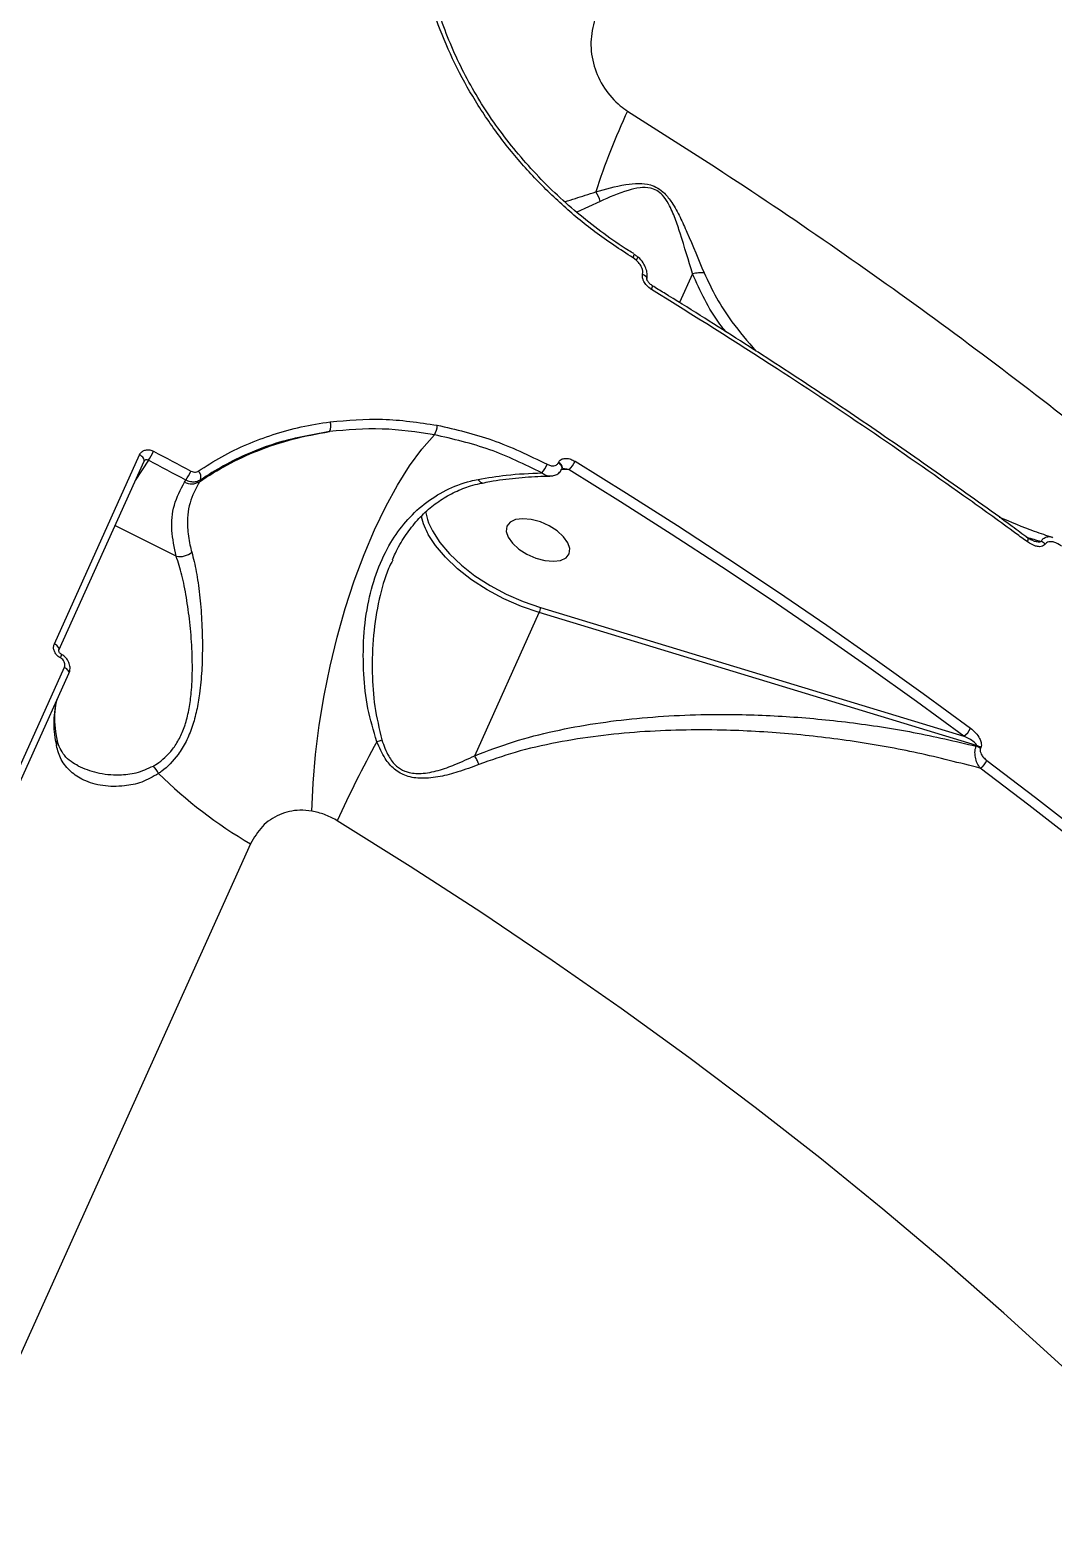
# Model space of a CAD drawing. Header units: millimetres. Extents: x -6901 to 7060, y -7557 to 6158.
# Drawn here: x -558.9 to -423.7, y 1880 to 2079.2 of the extents above; entities that cross this region are included whole.
import ezdxf

# ---------------------------------------------------------------- set-up
doc = ezdxf.new("R2010")
doc.units = ezdxf.units.MM
for name, color, linetype in [('DIKOM_ОБЪЕКТ', 7, 'Continuous'), ('DIKOM_РАЗМЕР_ЗОНА', 7, 'Continuous'), ('DIKOM_РАЗМЕР_ОБЪЕКТА', 7, 'Continuous')]:
    doc.layers.add(name, color=color, linetype=linetype)
doc.styles.add('style1', font='arial.ttf', dxfattribs={"width": 0.8})
doc.dimstyles.new('1-50', dxfattribs={"dimtxt": 300, "dimasz": 200, "dimexe": 100, "dimexo": 0, "dimgap": 100, "dimtad": 1, "dimtxsty": 'style1', "dimcen": 200, "dimclrd": 7, "dimclre": 7, "dimclrt": 7, "dimadec": 1, "dimazin": 2, "dimtfac": 1, "dimtmove": 0, "dimatfit": 2, "dimfxl": 0, "dimlwd": 25, "dimlwe": 18, "dimarcsym": 0})

# ---------------------------------------------------------------- blocks, each defined once
blk = doc.blocks.new('*D2')
at = {"layer": 'Defpoints', "color": 0, "transparency": 16777216}
for p in [(-1102.73, 4151.17), (-5819.23, -4492.42), (4721.24, -4492.42)]:
    blk.add_point(p, dxfattribs=at)
at = {"layer": 'DIKOM_РАЗМЕР_ОБЪЕКТА', "color": 7, "lineweight": 18, "transparency": 16777216}
for p, q in [((-1102.73, 4151.17), (-5919.23, 4151.17)), ((4721.24, -4492.42), (-5919.23, -4492.42))]:
    blk.add_line(p, q, dxfattribs=at)
at = {"layer": 'DIKOM_РАЗМЕР_ОБЪЕКТА', "color": 7, "lineweight": 25, "transparency": 16777216}
blk.add_line((-5819.23, 3951.17), (-5819.23, -4292.42), dxfattribs=at)
at = {"layer": 'DIKOM_РАЗМЕР_ОБЪЕКТА', "color": 7, "transparency": 16777216}
for points in [[(-5852.56, 3951.17), (-5785.89, 3951.17), (-5819.23, 4151.17)], [(-5852.56, -4292.42), (-5785.89, -4292.42), (-5819.23, -4492.42)]]:
    blk.add_solid(points, dxfattribs=at)
at = {"layer": 'DIKOM_РАЗМЕР_ОБЪЕКТА', "color": 7, "transparency": 16777216, "insert": (-6072.4, -170.63), "char_height": 300, "attachment_point": 5, "rotation": 90, "style": 'style1'}
blk.add_mtext('8650', dxfattribs=at)
blk = doc.blocks.new('*D3')
at = {"layer": 'Defpoints', "color": 0, "transparency": 16777216}
for p in [(-1553.27, 6158.28), (-6450.85, -6312.94), (5659.92, -6312.94)]:
    blk.add_point(p, dxfattribs=at)
at = {"layer": 'DIKOM_РАЗМЕР_ЗОНА', "color": 7, "lineweight": 18, "transparency": 16777216}
for p, q in [((-1553.27, 6158.28), (-6550.85, 6158.28)), ((5659.92, -6312.94), (-6550.85, -6312.94))]:
    blk.add_line(p, q, dxfattribs=at)
at = {"layer": 'DIKOM_РАЗМЕР_ЗОНА', "color": 7, "lineweight": 25, "transparency": 16777216}
blk.add_line((-6450.85, 5958.28), (-6450.85, -6112.94), dxfattribs=at)
at = {"layer": 'DIKOM_РАЗМЕР_ЗОНА', "color": 7, "transparency": 16777216}
for points in [[(-6484.18, 5958.28), (-6417.52, 5958.28), (-6450.85, 6158.28)], [(-6484.18, -6112.94), (-6417.52, -6112.94), (-6450.85, -6312.94)]]:
    blk.add_solid(points, dxfattribs=at)
at = {"layer": 'DIKOM_РАЗМЕР_ЗОНА', "color": 7, "transparency": 16777216, "insert": (-6704.02, -77.33), "char_height": 300, "attachment_point": 5, "rotation": 90, "style": 'style1'}
blk.add_mtext('12500', dxfattribs=at)

msp = doc.modelspace()

# ---------------------------------------------------------------- linework, layer by layer
at = {"layer": 'DIKOM_ОБЪЕКТ', "color": 7, "linetype": 'Continuous', "lineweight": 15}
for p, q in [((-483.552, 2056.592), (-486.648, 2055.161)), ((-478.794, 2048.828), (-479.205, 2049.128)), ((-479.094, 2049.623), (-479.113, 2049.63)), ((-471.339, 2047.036), (-473.064, 2043.208)), ((-555.711, 1998.107), (-544.454, 2023.085)), ((-555.115, 1997.275), (-543.858, 2022.253)), ((-543.272, 2022.359), (-545.01, 2019.697)), ((-543.854, 2022.25), (-543.844, 2022.262)), ((-489.089, 2022.008), (-489.058, 2022.076)), ((-487.654, 2021.095), (-488.662, 2021.165)), ((-488.574, 2021.291), (-488.568, 2021.305)), ((-538.509, 2019.477), (-538.339, 2019.738)), ((-536.376, 2019.775), (-536.533, 2019.534)), ((-539.591, 2009.68), (-547.693, 2013.745)), ((-427, 2012.094), (-427.007, 2012.099)), ((-500.139, 1983.3), (-491.609, 2002.227)), ((-433.795, 1984.654), (-491.609, 2002.227)), ((-491.44, 2002.895), (-435.485, 1985.887)), ((-583.582, 1930.207), (-554.383, 1994.993)), ((-582.991, 1929.378), (-553.792, 1994.164)), ((-433.838, 1984.559), (-433.795, 1984.654)), ((-433.225, 1984.368), (-433.268, 1984.273)), ((-529.777, 1971.646), (-652.904, 1698.45))]:
    msp.add_line(p, q, dxfattribs=at)
at = {"layer": 'DIKOM_ОБЪЕКТ', "color": 7, "linetype": 'Continuous', "lineweight": 15, "flags": 128}
for points in [[(-479.205, 2049.128), (-479.145, 2049.266), (-479.102, 2049.387), (-479.077, 2049.487), (-479.07, 2049.563), (-479.083, 2049.611), (-479.094, 2049.623)], [(-477.939, 2046.973), (-477.708, 2046.855), (-477.529, 2046.717), (-477.416, 2046.572), (-477.38, 2046.43), (-477.386, 2046.386)], [(-476.761, 2044.951), (-476.7, 2045.098), (-476.657, 2045.225), (-476.635, 2045.329), (-476.634, 2045.403), (-476.655, 2045.447), (-476.665, 2045.454)], [(-521.661, 1975.981), (-521.497, 1979.675), (-521.17, 1983.477), (-520.683, 1987.348), (-520.04, 1991.25), (-519.249, 1995.144), (-518.317, 1998.993), (-517.252, 2002.759), (-516.067, 2006.403), (-514.772, 2009.89), (-513.38, 2013.186), (-511.904, 2016.258), (-510.361, 2019.076), (-508.764, 2021.612), (-507.129, 2023.841), (-505.473, 2025.741)], [(-543.858, 2022.253), (-543.84, 2022.308), (-543.836, 2022.413), (-543.867, 2022.527), (-543.93, 2022.646), (-544.025, 2022.765), (-544.147, 2022.881), (-544.292, 2022.989), (-544.454, 2023.085)], [(-538.339, 2019.738), (-538.954, 2020.067), (-539.57, 2020.396), (-540.186, 2020.725), (-540.802, 2021.053), (-541.419, 2021.38), (-542.036, 2021.707), (-542.654, 2022.033), (-543.272, 2022.359)], [(-542.601, 2023.559), (-541.982, 2023.232), (-541.363, 2022.905), (-540.744, 2022.577), (-540.126, 2022.249), (-539.508, 2021.92), (-538.89, 2021.591), (-538.273, 2021.261), (-537.656, 2020.931)], [(-486.876, 2022.234), (-480.075, 2018.006), (-473.343, 2013.722), (-466.686, 2009.384), (-460.104, 2004.994), (-453.6, 2000.553), (-447.177, 1996.063), (-440.837, 1991.525), (-434.583, 1986.942)], [(-488.598, 2021.238), (-488.575, 2021.334), (-488.603, 2021.498), (-488.704, 2021.675), (-488.871, 2021.85), (-489.089, 2022.008)], [(-488.568, 2021.305), (-488.544, 2021.402), (-488.572, 2021.566), (-488.673, 2021.743), (-488.84, 2021.918), (-489.058, 2022.076)], [(-435.485, 1985.887), (-441.724, 1990.46), (-448.049, 1994.986), (-454.456, 1999.466), (-460.945, 2003.896), (-467.511, 2008.276), (-474.153, 2012.604), (-480.868, 2016.877), (-487.654, 2021.095)], [(-506.66, 2015.611), (-506.392, 2014.531), (-506.229, 2014.082)], [(-490.862, 2009.116), (-489.739, 2009.012), (-488.779, 2009.134), (-488.061, 2009.475), (-487.642, 2010.007), (-487.556, 2010.685), (-487.811, 2011.456), (-488.386, 2012.256), (-489.234, 2013.022), (-490.286, 2013.69), (-491.458, 2014.208), (-492.653, 2014.532), (-493.777, 2014.637), (-494.737, 2014.514), (-495.455, 2014.173), (-495.874, 2013.642), (-495.959, 2012.963), (-495.704, 2012.193), (-495.13, 2011.392), (-494.282, 2010.627), (-493.23, 2009.958), (-492.058, 2009.441), (-490.862, 2009.116)], [(-491.609, 2002.227), (-493.967, 2003.043), (-496.277, 2004.055), (-498.486, 2005.24), (-500.542, 2006.57), (-502.397, 2008.014), (-504.007, 2009.537), (-505.334, 2011.105), (-506.275, 2012.547)], [(-506.229, 2014.082), (-505.735, 2013.031), (-504.751, 2011.503), (-503.463, 2009.983), (-501.902, 2008.506), (-500.103, 2007.106), (-498.11, 2005.817), (-495.967, 2004.668), (-493.727, 2003.686), (-491.44, 2002.895)], [(-427.049, 2011.564), (-426.99, 2011.711), (-426.954, 2011.842), (-426.943, 2011.952), (-426.957, 2012.036), (-426.996, 2012.092), (-427, 2012.094)], [(-555.115, 1997.275), (-555.097, 1997.33), (-555.093, 1997.435), (-555.124, 1997.549), (-555.188, 1997.668), (-555.282, 1997.787), (-555.404, 1997.903), (-555.549, 1998.011), (-555.711, 1998.107)], [(-553.792, 1994.164), (-553.775, 1994.219), (-553.77, 1994.323), (-553.801, 1994.436), (-553.864, 1994.555), (-553.957, 1994.674), (-554.078, 1994.789), (-554.222, 1994.897), (-554.383, 1994.993)], [(-432.426, 1982.663), (-425.991, 1977.774), (-419.657, 1972.839), (-413.427, 1967.861), (-407.304, 1962.842), (-401.29, 1957.783), (-395.387, 1952.687), (-389.599, 1947.556), (-383.928, 1942.392)], [(-384.902, 1941.454), (-390.561, 1946.606), (-396.336, 1951.725), (-402.226, 1956.81), (-408.226, 1961.858), (-414.336, 1966.866), (-420.552, 1971.833), (-426.872, 1976.757), (-433.293, 1981.636)], [(-394.341, 1874.18), (-400.998, 1881.36), (-407.916, 1888.501), (-415.088, 1895.593), (-422.507, 1902.633), (-430.167, 1909.611), (-438.059, 1916.524), (-446.178, 1923.362), (-454.515, 1930.122), (-463.062, 1936.795), (-471.813, 1943.377), (-480.757, 1949.86), (-489.888, 1956.239), (-499.197, 1962.507), (-508.674, 1968.66), (-518.312, 1974.691)]]:
    msp.add_lwpolyline(points, dxfattribs=at)
at = {"layer": 'DIKOM_ОБЪЕКТ', "color": 7, "linetype": 'Continuous', "lineweight": 15}
for centre, radius, start, end in [((-400.499, 2031.076), 87.813, 154.74442, 162.24572), ((-486.751, 2055.89), 3.275, 12.39183, 36.85418), ((-479.376, 2049.442), 0.846, 313.48774, 345.56414), ((-520.776, 2026.891), 1.632, 333.6585, 20.0811), ((-507.31, 2026.972), 2.212, 326.15999, 0.78246), ((-549.407, 2026.576), 7.444, 325.49833, 336.091), ((-490.298, 2023.734), 3.736, 315.055, 336.32288), ((-543.785, 2023.643), 6.701, 324.35328, 336.12738), ((-537.481, 2020.107), 1.154, 343.22912, 46.0499), ((-493.816, 2023.003), 3.442, 317.92835, 340.28632), ((-537.57, 2021.193), 1.956, 241.30585, 302.01081), ((-498.285, 2017.103), 9.197, 193.7398, 209.69359), ((-539.129, 2012.096), 2.461, 259.16712, 310.23231), ((-425.927, 2009.998), 1.763, 46.71786, 68.39429), ((-493.293, 2003.006), 1.856, 335.16292, 356.56758), ((-555.622, 1996.72), 0.856, 325.84182, 359.013), ((-542.722, 1987.572), 13.057, 167.10347, 193.0068), ((-436.781, 1987.908), 2.401, 302.67403, 336.27178), ((-556.68, 1985.211), 1.364, 334.94481, 11.2418), ((-379.391, 1911.617), 152.569, 151.18772, 155.5803), ((-589.311, 2201.449), 229.345, 289.41553, 289.59117), ((-434.384, 1982.76), 1.88, 53.59608, 73.11081), ((-434.338, 1982.859), 1.875, 53.58129, 73.14477), ((-434.649, 1983.66), 2.436, 303.81114, 335.85454), ((-544.569, 1979.868), 2.839, 22.3904, 46.7289), ((-497.956, 2025.868), 62.87, 225.59964, 239.5925)]:
    msp.add_arc(centre, radius, start, end, dxfattribs=at)
for points, knots in [([(-479.205, 2049.128), (-480.909, 2050.239), (-484.186, 2052.378), (-488.694, 2056.155), (-492.773, 2060.182), (-496.477, 2064.561), (-499.742, 2069.241), (-502.53, 2074.163), (-504.801, 2079.266), (-506.486, 2084.495), (-507.634, 2089.789), (-507.887, 2093.315), (-508.013, 2095.074)], [0, 0, 0, 0, 0.1070817, 0.2059725, 0.3051838, 0.4040769, 0.5033366, 0.6029173, 0.7021793, 0.8013473, 0.9008331, 1, 1, 1, 1]), ([(-479.08, 2049.684), (-479.326, 2049.828), (-480.689, 2050.627), (-483.08, 2052.309), (-486.223, 2054.727), (-489.22, 2057.37), (-492.049, 2060.189), (-494.679, 2063.164), (-497.087, 2066.267), (-499.251, 2069.47), (-501.166, 2072.77), (-502.839, 2076.171), (-504.27, 2079.681), (-505.443, 2083.282), (-506.355, 2086.947), (-506.951, 2090.642), (-507.245, 2093.245), (-507.25, 2094.597), (-507.251, 2094.724)], [0, 0, 0, 0, 0.0153999, 0.0854532, 0.1558734, 0.2264431, 0.2968422, 0.3668477, 0.4362703, 0.5049783, 0.5728085, 0.6411402, 0.7102966, 0.7801802, 0.850651, 0.9215235, 0.99259, 1, 1, 1, 1]), ([(-484.258, 2080.701), (-484.496, 2079.696), (-484.965, 2077.708), (-484.485, 2074.492), (-483.147, 2071.538), (-481.43, 2069.572), (-480.247, 2068.766), (-479.919, 2068.543)], [0, 0, 0, 0, 0.2385234, 0.4713407, 0.6968029, 0.9159918, 1, 1, 1, 1]), ([(-479.919, 2068.543), (-474.741, 2065.246), (-464.379, 2058.65), (-449.361, 2048.365), (-434.773, 2037.828), (-420.501, 2026.891), (-406.594, 2015.566), (-393.108, 2003.87), (-380.265, 1991.987), (-367.754, 1979.603), (-355.685, 1966.73), (-344.163, 1953.395), (-333.456, 1939.861), (-323.623, 1926.166), (-314.786, 1912.362), (-308.046, 1900.706), (-304.682, 1893.715), (-303.503, 1891.265)], [0, 0, 0, 0, 0.0637342, 0.1275447, 0.191355, 0.255089, 0.3214367, 0.3878707, 0.4543045, 0.520652, 0.5927909, 0.6649855, 0.7371243, 0.8113704, 0.8856774, 0.9599233, 1, 1, 1, 1]), ([(-484.13, 2057.854), (-482.856, 2058.226), (-481.093, 2058.74), (-478.559, 2059.017), (-477.106, 2058.882), (-475.928, 2058.396), (-474.92, 2057.6), (-473.901, 2056.266), (-472.959, 2054.497), (-471.529, 2051.309), (-470.543, 2048.922), (-469.817, 2047.166)], [0, 0, 0, 0, 0.231127, 0.3196837, 0.3914255, 0.4367159, 0.4822472, 0.5456907, 0.638836, 0.734216, 1, 1, 1, 1]), ([(-471.33, 2047.044), (-471.331, 2047.046), (-471.861, 2048.757), (-472.573, 2051.17), (-473.603, 2054.323), (-474.336, 2056.037), (-475.169, 2057.337), (-476.048, 2058.075), (-477.11, 2058.455), (-478.423, 2058.426), (-480.753, 2057.858), (-482.372, 2057.126), (-483.552, 2056.592)], [0, 0, 0, 0, 0.0003184, 0.2742204, 0.3691447, 0.4635461, 0.5235471, 0.5648664, 0.6061814, 0.6747261, 0.7630192, 1, 1, 1, 1]), ([(-488.221, 2056.545), (-487.768, 2056.688), (-486.574, 2057.066), (-485.066, 2057.552), (-484.13, 2057.854)], [0, 0, 0, 0, 0.3794308, 1, 1, 1, 1]), ([(-478.433, 2049.12), (-478.546, 2049.224), (-478.752, 2049.415), (-478.999, 2049.538), (-479.111, 2049.594)], [0, 0, 0, 0, 0.5478181, 1, 1, 1, 1]), ([(-477.939, 2046.973), (-477.923, 2047.112), (-477.891, 2047.389), (-478.045, 2047.894), (-478.343, 2048.397), (-478.651, 2048.691), (-478.794, 2048.828)], [0, 0, 0, 0, 0.2096619, 0.4181673, 0.7298692, 1, 1, 1, 1]), ([(-477.388, 2046.383), (-477.387, 2046.386), (-477.303, 2046.597), (-477.318, 2047.089), (-477.474, 2047.81), (-477.886, 2048.527), (-478.264, 2049.022), (-478.541, 2049.208), (-478.564, 2049.224)], [0, 0, 0, 0, 0.0032516, 0.2161291, 0.4442775, 0.6917462, 0.9736098, 1, 1, 1, 1]), ([(-476.761, 2044.951), (-476.82, 2044.989), (-477.101, 2045.17), (-477.511, 2045.556), (-477.841, 2046.093), (-477.987, 2046.573), (-477.955, 2046.84), (-477.939, 2046.973)], [0, 0, 0, 0, 0.0843596, 0.4026452, 0.6517997, 0.8255091, 1, 1, 1, 1]), ([(-476.655, 2045.465), (-476.737, 2045.514), (-476.94, 2045.633), (-477.17, 2045.884), (-477.315, 2046.119), (-477.369, 2046.26), (-477.387, 2046.344), (-477.387, 2046.381), (-477.385, 2046.39), (-477.386, 2046.384), (-477.387, 2046.384)], [0, 0, 0, 0, 0.2140579, 0.5235697, 0.6993189, 0.7993485, 0.8700713, 0.9369099, 0.9923838, 1, 1, 1, 1]), ([(-471.339, 2047.036), (-471.338, 2047.037), (-471.336, 2047.04), (-471.334, 2047.043), (-471.331, 2047.044), (-471.33, 2047.044)], [0, 0, 0, 0, 0.3946757, 0.7852273, 1, 1, 1, 1]), ([(-466.916, 2039.348), (-467.185, 2039.68), (-468.275, 2041.027), (-469.796, 2043.593), (-470.824, 2045.888), (-471.339, 2047.036)], [0, 0, 0, 0, 0.1408641, 0.5705482, 1, 1, 1, 1]), ([(-471.33, 2047.044), (-471.061, 2047.107), (-470.565, 2047.222), (-470.071, 2047.208), (-469.852, 2047.172), (-469.817, 2047.166)], [0, 0, 0, 0, 0.4994585, 0.9205452, 1, 1, 1, 1]), ([(-469.817, 2047.166), (-469.292, 2046.051), (-468.242, 2043.819), (-465.978, 2040.328), (-464.051, 2038.081), (-462.961, 2036.809)], [0, 0, 0, 0, 0.302419, 0.6050243, 1, 1, 1, 1]), ([(-427.049, 2011.564), (-427.557, 2011.936), (-430.099, 2013.8), (-436.775, 2018.615), (-447.247, 2025.913), (-461.21, 2035.239), (-471.195, 2041.475), (-476.761, 2044.951)], [0, 0, 0, 0, 0.0321581, 0.1607924, 0.4182839, 0.6757749, 1, 1, 1, 1]), ([(-427.018, 2012.085), (-427.703, 2012.594), (-431.302, 2015.269), (-437.98, 2020.017), (-447.04, 2026.312), (-456.244, 2032.486), (-465.595, 2038.54), (-472.408, 2042.857), (-476.146, 2045.122), (-476.672, 2045.442)], [0, 0, 0, 0, 0.043706, 0.2297352, 0.4153224, 0.6002529, 0.7847556, 0.9696739, 1, 1, 1, 1]), ([(-536.68, 2020.938), (-535.657, 2021.592), (-533.612, 2022.9), (-530.294, 2024.499), (-526.79, 2025.821), (-523.106, 2026.848), (-520.531, 2027.251), (-519.243, 2027.452)], [0, 0, 0, 0, 0.1976827, 0.3953866, 0.5930901, 0.7965442, 1, 1, 1, 1]), ([(-536.533, 2019.534), (-535.321, 2020.308), (-532.886, 2021.863), (-528.75, 2023.735), (-524.241, 2025.268), (-520.963, 2025.866), (-519.313, 2026.167)], [0, 0, 0, 0, 0.2373834, 0.4771581, 0.7370091, 1, 1, 1, 1]), ([(-519.313, 2026.167), (-521.749, 2025.729), (-525.439, 2025.065), (-530.03, 2023.306), (-533.345, 2021.719), (-535.375, 2020.417), (-536.376, 2019.775)], [0, 0, 0, 0, 0.3951675, 0.5986725, 0.8021805, 1, 1, 1, 1]), ([(-505.473, 2025.741), (-507.78, 2026.083), (-512.449, 2026.775), (-517.007, 2026.371), (-519.313, 2026.167)], [0, 0, 0, 0, 0.4941539, 1, 1, 1, 1]), ([(-519.243, 2027.452), (-516.941, 2027.655), (-512.283, 2028.067), (-507.512, 2027.36), (-505.099, 2027.003)], [0, 0, 0, 0, 0.4941741, 1, 1, 1, 1]), ([(-505.099, 2027.003), (-502.644, 2026.44), (-497.673, 2025.299), (-492.962, 2023.004), (-490.576, 2021.842)], [0, 0, 0, 0, 0.4937609, 1, 1, 1, 1]), ([(-491.261, 2020.696), (-493.537, 2021.807), (-498.146, 2024.057), (-503.011, 2025.175), (-505.473, 2025.741)], [0, 0, 0, 0, 0.4937681, 1, 1, 1, 1]), ([(-544.454, 2023.085), (-544.409, 2023.168), (-544.295, 2023.377), (-543.988, 2023.622), (-543.554, 2023.762), (-543.065, 2023.756), (-542.756, 2023.625), (-542.601, 2023.559)], [0, 0, 0, 0, 0.1406263, 0.3550923, 0.5698729, 0.7848902, 1, 1, 1, 1]), ([(-543.272, 2022.359), (-543.322, 2022.383), (-543.422, 2022.43), (-543.582, 2022.437), (-543.723, 2022.393), (-543.812, 2022.327), (-543.842, 2022.275), (-543.848, 2022.264)], [0, 0, 0, 0, 0.2352989, 0.4702861, 0.7047404, 0.9387739, 1, 1, 1, 1]), ([(-489.058, 2022.076), (-488.996, 2022.177), (-488.873, 2022.379), (-488.523, 2022.57), (-488.03, 2022.643), (-487.44, 2022.535), (-487.054, 2022.329), (-486.876, 2022.234)], [0, 0, 0, 0, 0.152284, 0.304047, 0.5080269, 0.7732558, 1, 1, 1, 1]), ([(-537.656, 2020.931), (-537.554, 2020.887), (-537.348, 2020.798), (-537.024, 2020.792), (-536.804, 2020.859), (-536.701, 2020.925), (-536.68, 2020.938)], [0, 0, 0, 0, 0.3067665, 0.6133513, 0.9195013, 1, 1, 1, 1]), ([(-499.685, 2019.842), (-498.441, 2020.05), (-495.592, 2020.527), (-492.822, 2020.635), (-491.261, 2020.696)], [0, 0, 0, 0, 0.4365718, 1, 1, 1, 1]), ([(-499.135, 2019.349), (-498.806, 2019.419), (-497.324, 2019.73), (-494.725, 2020.035), (-492.076, 2020.26), (-490.606, 2020.245), (-490.224, 2020.241)], [0, 0, 0, 0, 0.1085727, 0.4875821, 0.8670672, 1, 1, 1, 1]), ([(-490.226, 2020.28), (-490.247, 2020.277), (-490.438, 2020.245), (-490.807, 2020.377), (-491.119, 2020.596), (-491.261, 2020.696)], [0, 0, 0, 0, 0.0619291, 0.570907, 1, 1, 1, 1]), ([(-490.576, 2021.842), (-490.427, 2021.775), (-490.131, 2021.643), (-489.708, 2021.611), (-489.382, 2021.696), (-489.183, 2021.839), (-489.115, 2021.96), (-489.089, 2022.008)], [0, 0, 0, 0, 0.2717974, 0.5388561, 0.7375741, 0.8966338, 1, 1, 1, 1]), ([(-490.206, 2020.293), (-490.036, 2020.295), (-489.659, 2020.299), (-489.139, 2020.556), (-488.752, 2020.894), (-488.656, 2021.166), (-488.627, 2021.25)], [0, 0, 0, 0, 0.2563472, 0.5702781, 0.8661776, 1, 1, 1, 1]), ([(-488.622, 2021.239), (-488.624, 2021.238), (-488.634, 2021.23), (-488.588, 2021.248), (-488.52, 2021.257), (-488.464, 2021.248), (-488.455, 2021.247)], [0, 0, 0, 0, 0.0836711, 0.4971178, 0.9179373, 1, 1, 1, 1]), ([(-487.654, 2021.095), (-487.789, 2021.133), (-488.05, 2021.207), (-488.324, 2021.232), (-488.455, 2021.244)], [0, 0, 0, 0, 0.5195903, 1, 1, 1, 1]), ([(-539.591, 2009.68), (-539.84, 2010.833), (-540.351, 2013.21), (-540.033, 2016.551), (-539.022, 2018.492), (-538.509, 2019.477)], [0, 0, 0, 0, 0.3175167, 0.6539171, 1, 1, 1, 1]), ([(-536.376, 2019.775), (-536.419, 2019.747), (-536.626, 2019.614), (-537.068, 2019.475), (-537.718, 2019.48), (-538.132, 2019.652), (-538.339, 2019.738)], [0, 0, 0, 0, 0.0806457, 0.3870601, 0.6935702, 1, 1, 1, 1]), ([(-536.533, 2019.534), (-537.012, 2018.626), (-537.985, 2016.783), (-538.213, 2013.885), (-537.923, 2011.645), (-537.625, 2010.536), (-537.54, 2010.218)], [0, 0, 0, 0, 0.3362317, 0.6822324, 0.9087913, 1, 1, 1, 1]), ([(-513.073, 1985.146), (-513.512, 1986.609), (-514.39, 1989.537), (-514.871, 1994.234), (-514.901, 1999.025), (-514.287, 2003.65), (-513.081, 2007.85), (-511.416, 2011.369), (-509.312, 2014.302), (-506.878, 2016.663), (-503.992, 2018.491), (-501.503, 2019.45), (-500.018, 2019.77), (-499.685, 2019.842)], [0, 0, 0, 0, 0.103937, 0.2080576, 0.3213686, 0.4346145, 0.535133, 0.6355698, 0.7202648, 0.8048975, 0.8901534, 0.9753342, 1, 1, 1, 1]), ([(-510.998, 2009.199), (-510.877, 2009.497), (-510.429, 2010.592), (-509.409, 2012.289), (-507.951, 2014.238), (-506.295, 2015.899), (-504.478, 2017.269), (-502.512, 2018.325), (-500.724, 2019.031), (-499.549, 2019.256), (-499.117, 2019.339)], [0, 0, 0, 0, 0.0577185, 0.2123805, 0.3625243, 0.5094064, 0.6504197, 0.7878684, 0.9219414, 1, 1, 1, 1]), ([(-499.13, 2019.402), (-499.173, 2019.39), (-499.286, 2019.356), (-499.475, 2019.525), (-499.618, 2019.725), (-499.676, 2019.826), (-499.685, 2019.842)], [0, 0, 0, 0, 0.2599351, 0.691137, 0.9520058, 1, 1, 1, 1]), ([(-423.711, 2012.131), (-424.513, 2012.401), (-426.916, 2013.207), (-429.225, 2014.174), (-430.762, 2014.818)], [0, 0, 0, 0, 0.3340103, 1, 1, 1, 1]), ([(-427.176, 2012.202), (-427.167, 2012.199), (-426.536, 2012.01), (-425.903, 2011.822), (-425.278, 2011.636)], [0, 0, 0, 0, 0.0136256, 1, 1, 1, 1]), ([(-425.278, 2011.636), (-425.239, 2011.693), (-425.114, 2011.877), (-424.816, 2012.132), (-424.348, 2012.277), (-423.945, 2012.294), (-423.731, 2012.174), (-423.701, 2012.157)], [0, 0, 0, 0, 0.10124, 0.3281421, 0.6162888, 0.9462922, 1, 1, 1, 1]), ([(-537.54, 2010.218), (-537.332, 2009.39), (-536.916, 2007.735), (-536.49, 2004.66), (-536.206, 2001.264), (-536.111, 1997.849), (-536.195, 1994.557), (-536.448, 1991.752), (-536.875, 1989.262), (-537.449, 1987.113), (-538.267, 1985.136), (-539.56, 1983.003), (-540.88, 1981.697), (-541.801, 1981.049), (-541.944, 1980.949)], [0, 0, 0, 0, 0.1101, 0.2202191, 0.3292885, 0.4383122, 0.5249651, 0.6115157, 0.6753432, 0.7390978, 0.8039964, 0.86889, 0.9797331, 1, 1, 1, 1]), ([(-424.719, 2011.281), (-424.746, 2011.244), (-424.834, 2011.126), (-425.076, 2010.979), (-425.492, 2010.913), (-426.19, 2011.03), (-426.709, 2011.352), (-427.049, 2011.564)], [0, 0, 0, 0, 0.0555018, 0.1783934, 0.3494958, 0.5728813, 1, 1, 1, 1]), ([(-426.264, 2011.716), (-426.332, 2011.737), (-426.556, 2011.806), (-426.818, 2011.953), (-426.988, 2012.087), (-426.998, 2012.095)], [0, 0, 0, 0, 0.2889124, 0.9567653, 1, 1, 1, 1]), ([(-426.265, 2011.712), (-426.112, 2011.67), (-425.855, 2011.601), (-425.539, 2011.569), (-425.351, 2011.584), (-425.293, 2011.625), (-425.278, 2011.636)], [0, 0, 0, 0, 0.4607834, 0.7705423, 0.9400303, 1, 1, 1, 1]), ([(-422.575, 2011.015), (-422.896, 2011.218), (-423.37, 2011.519), (-424.013, 2011.626), (-424.389, 2011.566), (-424.612, 2011.425), (-424.694, 2011.314), (-424.719, 2011.281)], [0, 0, 0, 0, 0.4385336, 0.6486696, 0.8192136, 0.9451531, 1, 1, 1, 1]), ([(-542.623, 1981.935), (-542.481, 1982.021), (-541.576, 1982.573), (-540.321, 1983.694), (-539.146, 1985.548), (-538.631, 1986.759), (-538.199, 1988.092), (-537.855, 1989.554), (-537.548, 1991.916), (-537.433, 1994.584), (-537.513, 1997.731), (-537.778, 2001.006), (-538.237, 2004.277), (-538.826, 2007.252), (-539.336, 2008.871), (-539.591, 2009.68)], [0, 0, 0, 0, 0.0201034, 0.128731, 0.1863582, 0.2439956, 0.254853, 0.3176638, 0.3805778, 0.4675424, 0.5546232, 0.6653697, 0.7761655, 0.8880927, 1, 1, 1, 1]), ([(-510.97, 2009.178), (-511.159, 2008.802), (-511.972, 2007.187), (-512.859, 2003.844), (-513.627, 1999.228), (-513.755, 1994.456), (-513.457, 1989.779), (-512.761, 1986.856), (-512.41, 1985.381)], [0, 0, 0, 0, 0.0542836, 0.2332541, 0.4318232, 0.6349984, 0.8158101, 1, 1, 1, 1]), ([(-554.914, 1996.239), (-555.009, 1996.297), (-555.249, 1996.441), (-555.558, 1996.777), (-555.775, 1997.218), (-555.845, 1997.689), (-555.756, 1997.968), (-555.711, 1998.107)], [0, 0, 0, 0, 0.1418788, 0.3567462, 0.571344, 0.7857258, 1, 1, 1, 1]), ([(-554.765, 1996.709), (-554.792, 1996.722), (-554.867, 1996.76), (-554.976, 1996.86), (-555.07, 1996.987), (-555.12, 1997.111), (-555.133, 1997.218), (-555.121, 1997.265), (-555.113, 1997.278), (-555.11, 1997.282)], [0, 0, 0, 0, 0.0809687, 0.2270324, 0.3736821, 0.5247968, 0.6833392, 0.902612, 1, 1, 1, 1]), ([(-554.383, 1994.993), (-554.353, 1995.086), (-554.294, 1995.272), (-554.34, 1995.586), (-554.485, 1995.88), (-554.69, 1996.105), (-554.85, 1996.201), (-554.914, 1996.239)], [0, 0, 0, 0, 0.2142419, 0.4285722, 0.6431767, 0.8581048, 1, 1, 1, 1]), ([(-553.811, 1994.174), (-553.78, 1994.228), (-553.642, 1994.472), (-553.607, 1994.999), (-553.754, 1995.665), (-554.144, 1996.292), (-554.555, 1996.563), (-554.765, 1996.702)], [0, 0, 0, 0, 0.0638951, 0.2869447, 0.5143038, 0.7526463, 1, 1, 1, 1]), ([(-555.344, 1985.483), (-555.407, 1985.812), (-555.593, 1986.779), (-555.683, 1988.302), (-555.605, 1989.742), (-555.386, 1990.528), (-555.313, 1990.791)], [0, 0, 0, 0, 0.1695745, 0.4990241, 0.8321481, 1, 1, 1, 1]), ([(-500.139, 1983.293), (-498.444, 1983.943), (-495.035, 1985.25), (-489.658, 1986.603), (-484.197, 1987.615), (-478.659, 1988.289), (-473.054, 1988.679), (-466.473, 1988.82), (-458.968, 1988.575), (-450.532, 1987.768), (-442.118, 1986.491), (-436.598, 1985.203), (-433.838, 1984.559)], [0, 0, 0, 0, 0.0822807, 0.1655626, 0.2475154, 0.3294889, 0.4129243, 0.496368, 0.620904, 0.7454524, 0.8727278, 1, 1, 1, 1]), ([(-433.293, 1981.636), (-436.034, 1982.342), (-441.515, 1983.755), (-449.998, 1985.255), (-458.634, 1986.292), (-468.112, 1986.818), (-476.535, 1986.653), (-483.82, 1985.959), (-489.338, 1985.086), (-494.647, 1983.89), (-497.998, 1982.7), (-499.578, 1982.14)], [0, 0, 0, 0, 0.1269743, 0.2539546, 0.3836716, 0.5133747, 0.674673, 0.7565617, 0.8384277, 0.9238202, 1, 1, 1, 1]), ([(-434.583, 1986.942), (-434.343, 1986.741), (-433.882, 1986.356), (-433.406, 1985.679), (-433.184, 1985.107), (-433.13, 1984.681), (-433.194, 1984.473), (-433.225, 1984.368)], [0, 0, 0, 0, 0.3089325, 0.5923561, 0.769762, 0.8844894, 1, 1, 1, 1]), ([(-541.944, 1980.949), (-542.676, 1980.528), (-544.142, 1979.685), (-546.706, 1979.198), (-549.356, 1979.225), (-551.77, 1979.933), (-553.598, 1981.139), (-554.854, 1982.65), (-555.257, 1984.003), (-555.444, 1984.633)], [0, 0, 0, 0, 0.1281523, 0.2567394, 0.4268155, 0.5968792, 0.73731, 0.8775733, 1, 1, 1, 1]), ([(-552.558, 1981.954), (-552.887, 1982.132), (-553.601, 1982.516), (-554.377, 1983.291), (-554.945, 1984.222), (-555.254, 1984.949), (-555.324, 1985.434), (-555.333, 1985.496)], [0, 0, 0, 0, 0.2336562, 0.5058075, 0.7470821, 0.9674801, 1, 1, 1, 1]), ([(-499.578, 1982.14), (-500.497, 1981.792), (-502.188, 1981.154), (-504.713, 1980.496), (-507.002, 1980.214), (-509.11, 1980.491), (-510.807, 1981.441), (-512.171, 1983.039), (-512.744, 1984.377), (-513.073, 1985.146)], [0, 0, 0, 0, 0.1839951, 0.3384118, 0.4956224, 0.6241632, 0.7374523, 0.8492076, 1, 1, 1, 1]), ([(-512.41, 1985.381), (-512.153, 1984.642), (-511.712, 1983.374), (-510.609, 1981.942), (-509.663, 1981.359), (-508.571, 1980.977), (-507.046, 1980.881), (-504.934, 1981.309), (-502.587, 1982.155), (-501.004, 1982.895), (-500.139, 1983.3)], [0, 0, 0, 0, 0.1504007, 0.2579121, 0.3420741, 0.3655526, 0.4905045, 0.6488116, 0.8079272, 1, 1, 1, 1]), ([(-433.795, 1984.654), (-433.791, 1984.668), (-433.782, 1984.7), (-433.801, 1984.768), (-433.893, 1984.916), (-434.415, 1985.37), (-435.006, 1985.655), (-435.485, 1985.887)], [0, 0, 0, 0, 0.0233246, 0.0519846, 0.1042773, 0.2733694, 1, 1, 1, 1]), ([(-433.293, 1981.636), (-433.438, 1981.849), (-433.723, 1982.269), (-433.952, 1983.028), (-434.009, 1983.67), (-433.969, 1984.17), (-433.882, 1984.427), (-433.838, 1984.559)], [0, 0, 0, 0, 0.273618, 0.5372632, 0.7207809, 0.8565428, 1, 1, 1, 1]), ([(-433.268, 1984.273), (-433.289, 1984.206), (-433.33, 1984.072), (-433.296, 1983.802), (-433.157, 1983.446), (-432.86, 1983.028), (-432.576, 1982.789), (-432.426, 1982.663)], [0, 0, 0, 0, 0.1189804, 0.2374274, 0.4123174, 0.6910319, 1, 1, 1, 1]), ([(-500.139, 1983.3), (-500.139, 1983.299), (-500.14, 1983.297), (-500.14, 1983.294), (-500.139, 1983.293), (-500.139, 1983.293)], [0, 0, 0, 0, 0.4227268, 0.769794, 1, 1, 1, 1]), ([(-499.578, 1982.14), (-499.593, 1982.178), (-499.674, 1982.381), (-499.857, 1982.795), (-500.039, 1983.115), (-500.139, 1983.293)], [0, 0, 0, 0, 0.0926802, 0.4977908, 1, 1, 1, 1]), ([(-552.596, 1981.961), (-551.782, 1981.623), (-550.113, 1980.929), (-547.423, 1980.701), (-544.842, 1980.931), (-543.369, 1981.597), (-542.623, 1981.935)], [0, 0, 0, 0, 0.2797877, 0.5734756, 0.7837525, 1, 1, 1, 1]), ([(-521.661, 1975.981), (-522.196, 1976.039), (-523.693, 1976.203), (-526.035, 1975.621), (-528.363, 1974.09), (-529.303, 1972.466), (-529.777, 1971.646)], [0, 0, 0, 0, 0.1529629, 0.4283747, 0.7114386, 1, 1, 1, 1]), ([(-518.312, 1974.691), (-518.361, 1974.721), (-518.904, 1975.05), (-520.009, 1975.6), (-521.103, 1975.852), (-521.661, 1975.981)], [0, 0, 0, 0, 0.0468029, 0.5142768, 1, 1, 1, 1])]:
    msp.add_open_spline(points, degree=3, knots=knots, dxfattribs=at)

# ---------------------------------------------------------------- dimensions: what is measured, and where the dimension line sits
at = {"layer": 'DIKOM_РАЗМЕР_ЗОНА'}
dim = msp.add_linear_dim(base=(-6450.85, -6312.937), p1=(-1553.272, 6158.285), p2=(5659.925, -6312.937), angle=90, text='12500', dimstyle='1-50', dxfattribs=at)
dim.commit()
dim.dimension.update_dxf_attribs({"geometry": '*D3', "text_midpoint": (-6450.85, -77.326), "dimtype": 160})
at = {"layer": 'DIKOM_РАЗМЕР_ОБЪЕКТА'}
dim = msp.add_linear_dim(base=(-5819.225, -4492.425), p1=(-1102.732, 4151.169), p2=(4721.24, -4492.425), angle=90, text='8650', dimstyle='1-50', dxfattribs=at)
dim.commit()
dim.dimension.update_dxf_attribs({"geometry": '*D2', "text_midpoint": (-5819.225, -170.628), "dimtype": 160})

doc.saveas('drawing.dxf')
